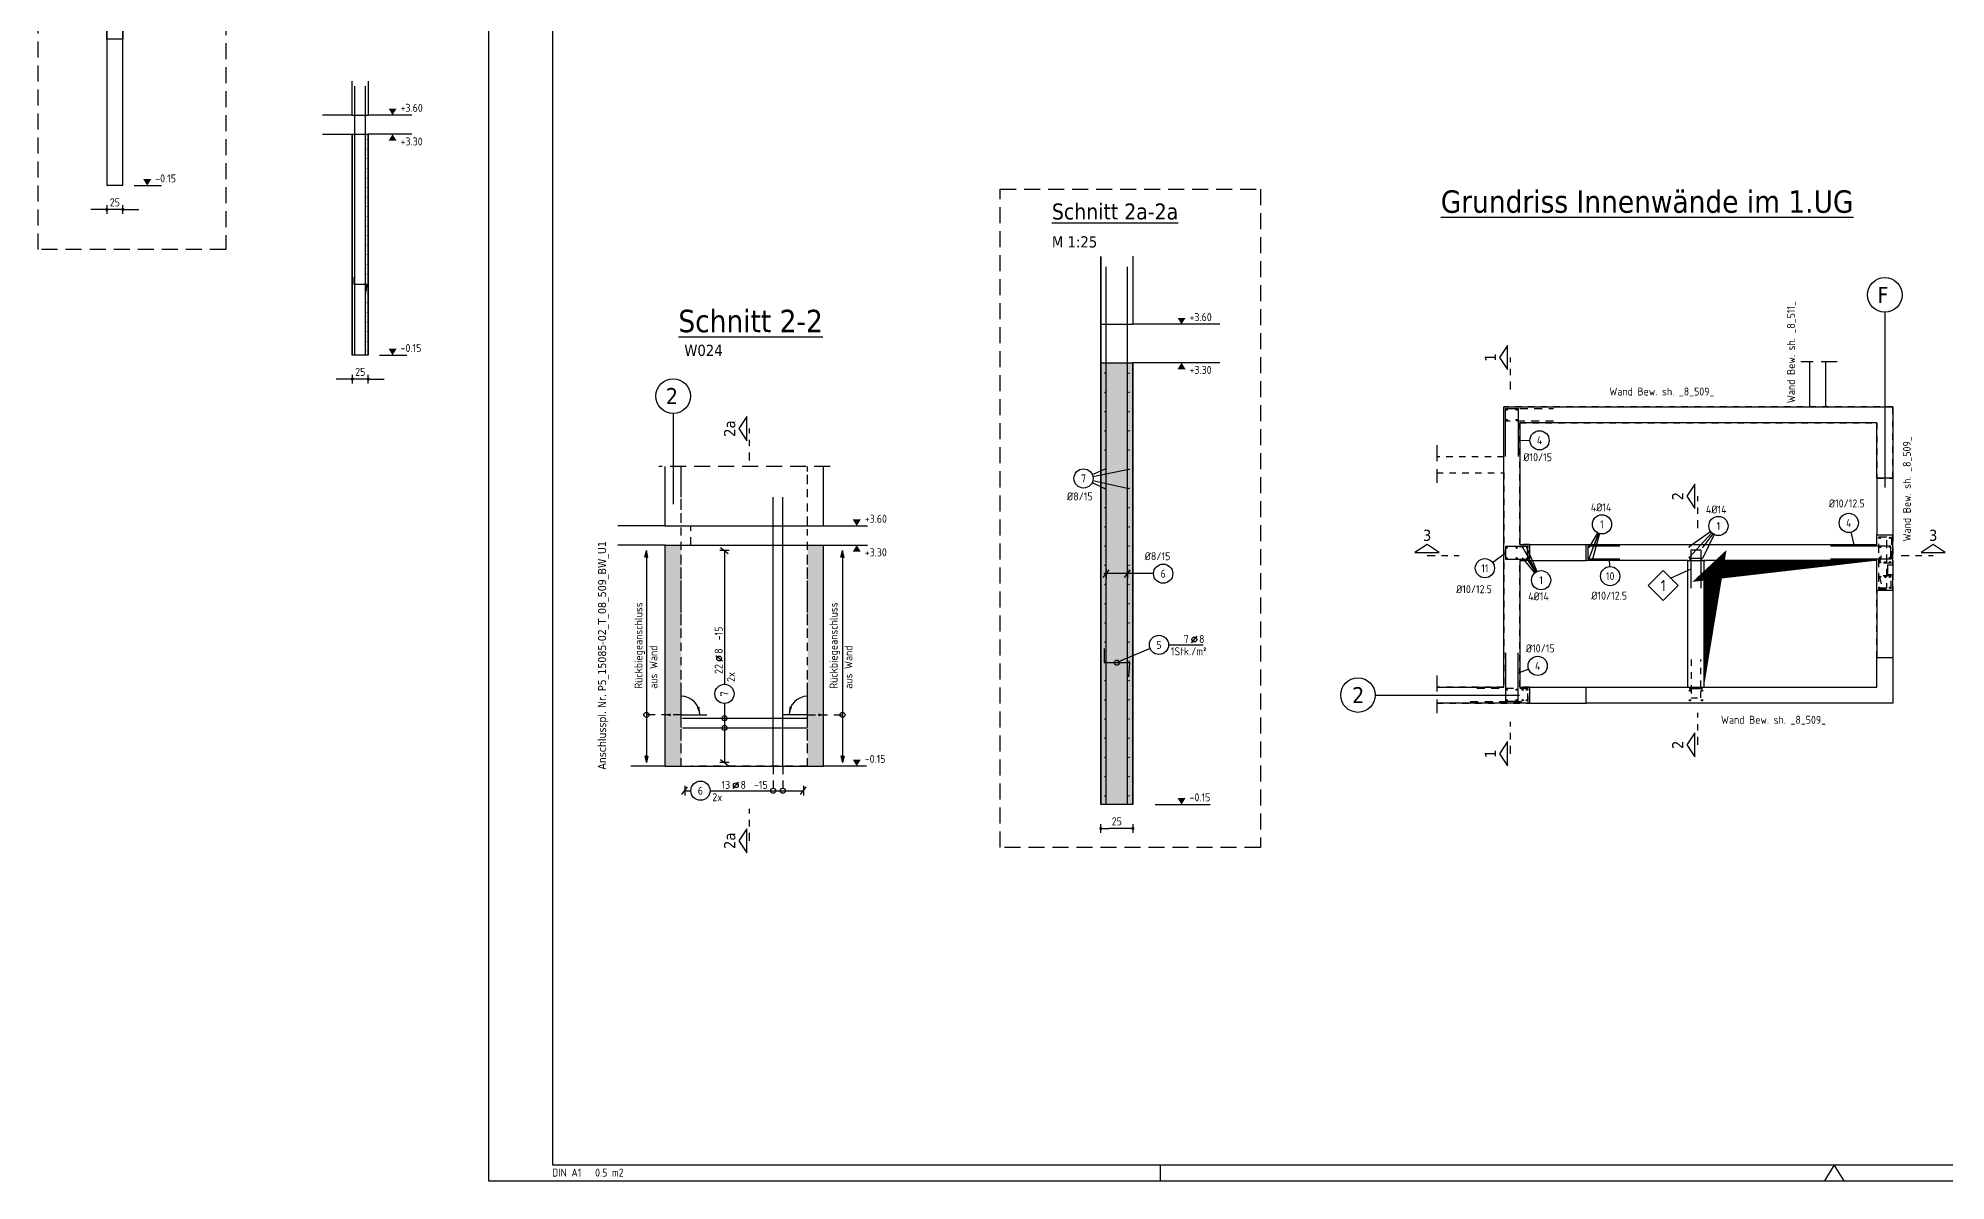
# Model space of a CAD drawing. Extents: x -7.1 to 60.9, y 1.4 to 41.6.
# Drawn here: x -1.03 to 28.77, y 1.41 to 19.25 of the extents above; entities that cross this region are included whole.
import ezdxf
from ezdxf.enums import TextEntityAlignment as Align

# ---------------------------------------------------------------- set-up
doc = ezdxf.new("R2010")
doc.units = 0
doc.header["$LTSCALE"] = 0.5
for name, pattern in [('AUSGEZOGEN', [1000.01, 1000, 0.01]), ('DASHDOTSMALL', [1.05, 0.5, -0.25, 0.05, -0.25]), ('DASHED', [0.75, 0.5, -0.25]), ('DOT', [0.175, 0.05, -0.125]), ('HIDDEN', [0.375, 0.25, -0.125]), ('HIDDEN2', [0.187, 0.125, -0.062]), ('PUNKT', [0.175, 0.05, -0.125]), ('STRICHLINIE', [0.75, 0.5, -0.25]), ('STRICHPUNKT2', [0.55, 0.25, -0.125, 0.05, -0.125]), ('VERDECKT', [0.375, 0.25, -0.125])]:
    doc.linetypes.add(name, pattern=pattern)
for name, color, linetype in [('ACHSEN', 7, 'Continuous'), ('AFU', 7, 'Continuous'), ('BETON', 7, 'Continuous'), ('Brüstung 1.UG', 7, 'Continuous'), ('DETAIL', 7, 'Continuous'), ('DRUEBER', 7, 'Continuous'), ('grau_dunkel', 7, 'Continuous'), ('grau_mittel', 7, 'Continuous'), ('HBT', 7, 'Continuous'), ('HILFE', 7, 'Continuous'), ('koten', 7, 'Continuous'), ('MASSE', 7, 'Continuous'), ('OBJEKT', 7, 'Continuous'), ('RAHMEN', 7, 'Continuous'), ('RND', 7, 'Continuous'), ('RND-1', 7, 'Continuous'), ('SCHNITTE', 7, 'Continuous'), ('SFP_Achsen', 7, 'Continuous'), ('TEXT', 7, 'Continuous'), ('VERDECKT', 7, 'Continuous')]:
    doc.layers.add(name, color=color, linetype=linetype)
doc.styles.add('helv', font='tahoma.ttf')
doc.styles.add('txt', font='isocp.shx')
doc.linetypes.add('AFU_50K', pattern='A,0.15,["/",Standard,S=0.2,R=0,X=-0.01,Y=-0.1],0.07,["/",Standard,S=0.2,R=0,X=-0.01,Y=-0.1],0.15', length=0.37)
doc.linetypes.add('AFU_50L', pattern='A,0.75,["/",Standard,S=0.2,R=0,X=-0.01,Y=-0.1],0.07,["/",Standard,S=0.2,R=0,X=-0.01,Y=-0.1],0.75', length=1.57)
doc.dimstyles.new('DOT_I', dxfattribs={"dimscale": 0.5, "dimtxt": 0.25, "dimasz": 0.25, "dimexe": 0.1, "dimexo": 0.3, "dimgap": 0.1, "dimtad": 1, "dimdec": 3, "dimzin": 3, "dimtxsty": 'txt', "dimblk": 'DOT', "dimblk1": 'DOT', "dimblk2": 'DOT', "dimsah": 1, "dimcen": 0.1, "dimse1": 1, "dimse2": 1, "dimazin": 0, "dimtfac": 1, "dimtdec": 4, "dimtix": 1, "dimtmove": 2, "dimatfit": 3, "dimfxl": 0, "dimtvp": 1, "dimtolj": 1, "dimtzin": 0, "dimarcsym": 0})

# ---------------------------------------------------------------- blocks, each defined once
blk = doc.blocks.new('DOT')
at = {"layer": 'MASSE', "color": 7, "linetype": 'Continuous'}
for p, q in [((0, 0), (-1, 0)), ((0, 0.54), (0, -0.54))]:
    blk.add_line(p, q, dxfattribs=at)
at = {"layer": 'MASSE', "color": 7, "linetype": 'Continuous', "const_width": 0.2}
blk.add_lwpolyline([(-0.1, 0, 1), (0.1, 0, 1)], format="xyb", close=True, dxfattribs=at)
blk = doc.blocks.new('*D20')
at = {"layer": 'Defpoints', "color": 0, "linetype": 'AUSGEZOGEN', "transparency": 16777216}
for p in [(0.041, 16.577), (0.041, 16.577), (0.291, 16.577)]:
    blk.add_point(p, dxfattribs=at)
at = {"layer": 'MASSE', "color": 0, "linetype": 'AUSGEZOGEN', "lineweight": -2, "transparency": 16777216}
for p, q in [((-0.084, 16.577), (-0.209, 16.577)), ((0.291, 16.577), (0.041, 16.577)), ((0.416, 16.577), (0.541, 16.577))]:
    blk.add_line(p, q, dxfattribs=at)
at = {"layer": 'MASSE', "color": 0, "linetype": 'AUSGEZOGEN', "lineweight": -2, "transparency": 16777216, "xscale": 0.125, "yscale": 0.125, "zscale": 0.125}
blk.add_blockref('DOT', (0.041, 16.577), dxfattribs=at)
at = {"layer": 'MASSE', "color": 0, "linetype": 'AUSGEZOGEN', "lineweight": -2, "transparency": 16777216, "xscale": 0.125, "yscale": 0.125, "zscale": 0.125, "rotation": 180}
blk.add_blockref('DOT', (0.291, 16.577), dxfattribs=at)
at = {"layer": 'MASSE', "color": 0, "linetype": 'AUSGEZOGEN', "transparency": 16777216, "insert": (0.166, 16.689), "char_height": 0.125, "attachment_point": 5, "style": 'txt'}
blk.add_mtext('\\A1;25', dxfattribs=at)
blk = doc.blocks.new('okrd_o')
at = {"layer": 'koten', "color": 7, "linetype": 'Continuous'}
blk.add_solid([(-0.125, 0.202), (0.125, 0.202), (0, 0)], dxfattribs=at)
at = {"layer": 'koten', "style": 'txt'}
blk.add_attdef('OKRD', (0.25, 0.1), '', height=0.25, dxfattribs=at)
blk = doc.blocks.new('SCHN-2')
at = {"layer": 'SCHNITTE', "color": 6, "linetype": 'Continuous'}
blk.add_lwpolyline([(0.378, 0.088), (0, 0.34), (-0.378, 0.088)], close=True, dxfattribs=at)
at = {"layer": 'SCHNITTE', "color": 1, "linetype": 'DASHDOTSMALL', "style": 'helv'}
blk.add_attdef('SCHN-2', text='', height=0.35, dxfattribs=at).set_placement((0, 0.45), align=Align.CENTER)
blk = doc.blocks.new('PFEIL')
at = {"color": 7, "linetype": 'Continuous'}
blk.add_solid([(-1, -0.17), (-1, 0.17), (0, 0)], dxfattribs=at)
blk = doc.blocks.new('Pfeillinie')
at = {"layer": 'TEXT', "linetype": 'Continuous'}
blk.add_hatch(color=7, dxfattribs=at).paths.add_polyline_path([(0, 0), (-0.8, 0.2), (-0.8, 0), (-0.8, -0.2)])
at = {"layer": 'TEXT', "color": 7, "linetype": 'Continuous'}
for p, q in [((-0.8, 0), (-0.8, 0.2)), ((-0.8, 0.2), (0, 0)), ((-0.8, 0), (-0.8, -0.2)), ((-0.8, -0.2), (0, 0))]:
    blk.add_line(p, q, dxfattribs=at)
blk = doc.blocks.new('okrd_u')
at = {"layer": 'koten', "color": 7, "linetype": 'Continuous'}
blk.add_solid([(-0.125, -0.202), (0.125, -0.202), (0, 0)], dxfattribs=at)
at = {"layer": 'koten', "style": 'txt'}
blk.add_attdef('OKRD', (0.25, -0.35), '', height=0.25, dxfattribs=at)
blk = doc.blocks.new('lei_gre')
at = {"layer": 'RND', "color": 7, "linetype": 'Continuous'}
for p, q in [((-0.09, -0.12), (0.09, 0.12)), ((0, 0.15), (0, -0.15))]:
    blk.add_line(p, q, dxfattribs=at)
blk = doc.blocks.new('RND_LEI')
at = {"layer": 'RND', "color": 7, "linetype": 'Continuous'}
blk.add_line((1.022, 0.066), (1.19, 0.27), dxfattribs=at)
for centre, radius in [((0, 0), 0.3), ((1.106, 0.168), 0.075)]:
    blk.add_circle(centre, radius, dxfattribs=at)
at = {"layer": 'RND', "color": 7, "linetype": 'Continuous', "style": 'txt'}
blk.add_attdef('POSL', text='', height=0.25, dxfattribs=at).set_placement((0, 0), align=Align.MIDDLE)
blk.add_attdef('ANZ', text='', height=0.25, dxfattribs=at).set_placement((0.931, 0.057), align=Align.RIGHT)
for tag, p in [('DUM', (1.253, 0.057)), ('ABSTD', (1.674, 0.057)), ('POSTXT', (0.374, -0.327))]:
    blk.add_attdef(tag, p, '', height=0.25, dxfattribs=at)
blk = doc.blocks.new('*D30')
at = {"layer": 'Defpoints', "color": 0, "linetype": 'AUSGEZOGEN', "transparency": 16777216}
for p in [(3.874, 13.929), (3.874, 13.929), (4.124, 13.929)]:
    blk.add_point(p, dxfattribs=at)
at = {"layer": 'MASSE', "color": 0, "linetype": 'AUSGEZOGEN', "lineweight": -2, "transparency": 16777216}
for p, q in [((3.749, 13.929), (3.624, 13.929)), ((4.124, 13.929), (3.874, 13.929)), ((4.249, 13.929), (4.374, 13.929))]:
    blk.add_line(p, q, dxfattribs=at)
at = {"layer": 'MASSE', "color": 0, "linetype": 'AUSGEZOGEN', "lineweight": -2, "transparency": 16777216, "xscale": 0.125, "yscale": 0.125, "zscale": 0.125}
blk.add_blockref('DOT', (3.874, 13.929), dxfattribs=at)
at = {"layer": 'MASSE', "color": 0, "linetype": 'AUSGEZOGEN', "lineweight": -2, "transparency": 16777216, "xscale": 0.125, "yscale": 0.125, "zscale": 0.125, "rotation": 180}
blk.add_blockref('DOT', (4.124, 13.929), dxfattribs=at)
at = {"layer": 'MASSE', "color": 0, "linetype": 'AUSGEZOGEN', "transparency": 16777216, "insert": (3.999, 14.041), "char_height": 0.125, "attachment_point": 5, "style": 'txt'}
blk.add_mtext('\\A1;25', dxfattribs=at)
blk = doc.blocks.new('*D32')
at = {"layer": 'Defpoints', "color": 0, "linetype": 'AUSGEZOGEN', "transparency": 16777216}
for p in [(15.568, 6.91), (15.568, 6.91), (16.068, 6.91)]:
    blk.add_point(p, dxfattribs=at)
at = {"layer": 'MASSE', "color": 0, "linetype": 'AUSGEZOGEN', "lineweight": -2, "transparency": 16777216}
blk.add_line((15.943, 6.91), (15.693, 6.91), dxfattribs=at)
at = {"layer": 'MASSE', "color": 0, "linetype": 'AUSGEZOGEN', "lineweight": -2, "transparency": 16777216, "xscale": 0.125, "yscale": 0.125, "zscale": 0.125, "rotation": 180}
blk.add_blockref('DOT', (15.568, 6.91), dxfattribs=at)
at = {"layer": 'MASSE', "color": 0, "linetype": 'AUSGEZOGEN', "lineweight": -2, "transparency": 16777216, "xscale": 0.125, "yscale": 0.125, "zscale": 0.125}
blk.add_blockref('DOT', (16.068, 6.91), dxfattribs=at)
at = {"layer": 'MASSE', "color": 0, "linetype": 'AUSGEZOGEN', "transparency": 16777216, "insert": (15.818, 7.022), "char_height": 0.125, "attachment_point": 5, "style": 'txt'}
blk.add_mtext('\\A1;25', dxfattribs=at)
blk = doc.blocks.new('RND_HIN')
at = {"layer": 'RND', "color": 7, "linetype": 'Continuous'}
blk.add_circle((0, 0), 0.3, dxfattribs=at)
at = {"layer": 'RND', "color": 7, "linetype": 'Continuous', "style": 'txt'}
blk.add_attdef('POSI', text='', height=0.25, dxfattribs=at).set_placement((0, 0), align=Align.MIDDLE)
blk = doc.blocks.new('DINA1')
at = {"layer": 'RAHMEN'}
for p, q in [((0, 59.4), (0, 0)), ((0, 0), (84.1, 0))]:
    blk.add_line(p, q, dxfattribs=at)
at = {"layer": 'RAHMEN', "color": 5}
for p, q in [((2, 58.9), (2, 0.5)), ((2, 0.5), (83.6, 0.5))]:
    blk.add_line(p, q, dxfattribs=at)
at = {"layer": 'RAHMEN', "color": 7}
blk.add_line((21, 0), (21, 0.5), dxfattribs=at)
at = {"layer": 'RAHMEN', "color": 7, "linetype": 'Continuous'}
for p, q in [((42.05, 0.5), (41.74, 0)), ((42.36, 0), (42.05, 0.5))]:
    blk.add_line(p, q, dxfattribs=at)
at = {"layer": 'RAHMEN', "color": 7, "style": 'txt'}
blk.add_text('DIN A1   0.5 m2', height=0.25, dxfattribs=at).set_placement((1.989, 0.133))

msp = doc.modelspace()

# ---------------------------------------------------------------- hatches: boundary and pattern name
at = {"layer": 'grau_mittel'}
msp.add_hatch(color=61, dxfattribs=at).paths.add_polyline_path([(16.068, 14.184), (15.568, 14.184), (15.568, 7.284), (16.068, 7.284)])
h = msp.add_hatch(color=61, dxfattribs=at)
h.paths.add_polyline_path([(8.763, 7.885), (9.013, 7.885), (9.013, 11.335), (8.763, 11.335)])
h.paths.add_polyline_path([(11.238, 11.335), (10.988, 11.335), (10.988, 7.885), (11.238, 7.885)])

# ---------------------------------------------------------------- linework, layer by layer
at = {"layer": 'ACHSEN', "color": 140, "linetype": 'AUSGEZOGEN'}
for p, q in [((27.815, 14.972), (27.815, 12.233)), ((8.888, 13.392), (8.888, 11.975)), ((19.856, 8.994), (22.106, 8.994))]:
    msp.add_line(p, q, dxfattribs=at)
at = {"layer": 'AFU', "color": 8, "linetype": 'AFU_50K'}
for p, q in [((3.874, 18.052), (4.124, 18.052)), ((3.874, 17.752), (4.124, 17.752)), ((0.291, 16.95), (0.041, 16.95)), ((15.568, 14.784), (16.068, 14.784)), ((4.124, 14.302), (3.874, 14.302)), ((15.568, 14.184), (16.068, 14.184)), ((24.74, 11.094), (25.022, 11.094)), ((24.74, 9.119), (24.99, 9.119)), ((16.068, 7.284), (15.568, 7.284))]:
    msp.add_line(p, q, dxfattribs=at)
at = {"layer": 'AFU', "color": 8, "linetype": 'AFU_50L'}
for p, q in [((8.763, 11.635), (11.238, 11.635)), ((8.763, 11.335), (11.238, 11.335)), ((8.763, 7.885), (11.238, 7.885))]:
    msp.add_line(p, q, dxfattribs=at)
at = {"layer": 'BETON', "color": 6, "linetype": 'AUSGEZOGEN', "lineweight": 35}
for p, q in [((0.041, 20.4), (0.041, 19.235)), ((0.291, 20.4), (0.291, 19.235)), ((3.874, 17.752), (3.874, 14.302)), ((4.124, 17.752), (4.124, 14.302)), ((15.568, 15.845), (15.568, 7.284)), ((16.068, 14.184), (16.068, 7.284))]:
    msp.add_line(p, q, dxfattribs=at)
at = {"layer": 'BETON', "color": 6, "linetype": 'AUSGEZOGEN'}
for p, q in [((0.291, 19.235), (0.041, 19.235)), ((3.874, 18.052), (3.874, 18.583)), ((4.124, 18.583), (4.124, 18.052)), ((3.408, 17.752), (3.874, 17.752)), ((4.804, 17.752), (4.124, 17.752)), ((16.068, 15.847), (16.068, 14.784)), ((17.429, 14.184), (16.068, 14.184)), ((8.763, 11.635), (8.763, 12.561)), ((11.238, 11.635), (11.238, 12.561)), ((8.763, 11.635), (8.021, 11.635)), ((11.238, 11.635), (11.924, 11.635)), ((8.763, 11.335), (8.021, 11.335)), ((8.763, 7.885), (8.763, 11.335)), ((11.238, 7.885), (11.238, 11.335)), ((11.238, 11.335), (11.924, 11.335)), ((8.763, 7.885), (8.228, 7.885)), ((11.907, 7.885), (11.238, 7.885))]:
    msp.add_line(p, q, dxfattribs=at)
at = {"layer": 'BETON', "color": 6, "linetype": 'AUSGEZOGEN', "lineweight": 25}
for p, q in [((3.874, 18.052), (3.408, 18.052)), ((4.804, 18.052), (4.124, 18.052)), ((17.429, 14.784), (16.068, 14.784))]:
    msp.add_line(p, q, dxfattribs=at)
at = {"layer": 'BETON', "color": 6, "linetype": 'AUSGEZOGEN', "lineweight": -2}
for p, q in [((21.865, 9.119), (21.865, 13.494)), ((21.865, 13.494), (27.94, 13.494)), ((27.94, 13.494), (27.94, 12.379)), ((27.69, 13.244), (22.115, 13.244)), ((22.115, 13.244), (22.115, 11.344)), ((27.69, 12.379), (27.69, 13.244)), ((27.94, 12.379), (27.69, 12.379)), ((22.115, 11.344), (22.265, 11.344)), ((22.265, 11.344), (22.265, 11.094)), ((23.15, 11.344), (27.69, 11.344)), ((23.15, 11.094), (23.15, 11.344)), ((27.69, 11.344), (27.69, 11.494)), ((27.69, 11.494), (27.94, 11.494)), ((27.94, 11.029), (27.94, 11.494)), ((22.265, 11.094), (22.115, 11.094)), ((22.115, 11.094), (22.115, 9.119)), ((24.74, 11.094), (23.15, 11.094)), ((24.74, 9.119), (24.74, 11.094)), ((27.69, 11.094), (24.99, 11.094)), ((24.99, 11.094), (24.99, 9.119)), ((27.69, 10.629), (27.69, 11.094)), ((27.86, 11.029), (27.94, 11.029)), ((27.86, 10.879), (27.86, 11.029)), ((27.86, 10.879), (27.94, 10.879)), ((27.94, 10.629), (27.94, 10.879)), ((27.94, 10.629), (27.69, 10.629)), ((27.69, 9.119), (27.69, 9.579)), ((27.69, 9.579), (27.94, 9.579)), ((27.94, 9.579), (27.94, 8.869)), ((20.815, 9.119), (21.865, 9.119)), ((22.115, 9.119), (22.265, 9.119)), ((22.265, 9.119), (22.265, 8.869)), ((23.15, 8.869), (23.15, 9.119)), ((23.15, 9.119), (24.74, 9.119)), ((24.99, 9.119), (27.69, 9.119)), ((22.265, 8.869), (20.815, 8.869)), ((27.94, 8.869), (23.15, 8.869))]:
    msp.add_line(p, q, dxfattribs=at)
at = {"layer": 'Brüstung 1.UG', "color": 102, "linetype": 'DOT'}
for p, q in [((27.69, 9.579), (27.69, 10.629)), ((27.94, 10.629), (27.94, 9.579))]:
    msp.add_line(p, q, dxfattribs=at)
at = {"layer": 'DETAIL', "color": 102, "linetype": 'STRICHLINIE'}
for points in [[(-1.033, 15.952), (-1.033, 22.176), (1.897, 22.176), (1.897, 15.952)], [(13.995, 6.613), (13.995, 16.895), (18.061, 16.895), (18.061, 6.613)]]:
    msp.add_lwpolyline(points, close=True, dxfattribs=at)
at = {"layer": 'DRUEBER', "color": 7, "linetype": 'PUNKT', "lineweight": -2}
for p, q in [((27.94, 13.494), (21.865, 13.494)), ((27.94, 12.379), (27.94, 13.494)), ((22.115, 11.344), (22.115, 13.244)), ((22.115, 13.244), (27.69, 13.244)), ((27.69, 13.244), (27.69, 12.379)), ((21.865, 12.714), (20.815, 12.714)), ((20.815, 12.464), (21.865, 12.464)), ((21.865, 12.464), (21.865, 9.119)), ((27.69, 12.379), (27.94, 12.379)), ((22.265, 11.344), (22.115, 11.344)), ((22.265, 11.094), (22.265, 11.344)), ((23.15, 11.344), (27.69, 11.344)), ((23.15, 11.094), (23.15, 11.344)), ((27.69, 11.344), (27.69, 11.494)), ((27.69, 11.494), (27.94, 11.494)), ((27.94, 11.494), (27.94, 10.629)), ((22.115, 9.119), (22.115, 11.094)), ((22.115, 11.094), (22.265, 11.094)), ((24.74, 11.094), (23.15, 11.094)), ((24.74, 9.119), (24.74, 11.094)), ((27.69, 11.094), (24.99, 11.094)), ((24.99, 11.094), (24.99, 9.119)), ((27.69, 10.629), (27.69, 11.094)), ((27.94, 10.629), (27.69, 10.629)), ((27.69, 9.119), (27.69, 9.579)), ((27.69, 9.579), (27.94, 9.579)), ((27.94, 9.579), (27.94, 8.869)), ((21.865, 9.119), (20.815, 9.119)), ((22.265, 9.119), (22.115, 9.119)), ((22.265, 8.869), (22.265, 9.119)), ((23.15, 8.869), (23.15, 9.119)), ((23.15, 9.119), (24.74, 9.119)), ((24.99, 9.119), (27.69, 9.119)), ((20.815, 8.869), (22.265, 8.869)), ((27.94, 8.869), (23.15, 8.869))]:
    msp.add_line(p, q, dxfattribs=at)
at = {"layer": 'DRUEBER', "color": 7, "linetype": 'DOT'}
for p, q in [((9.013, 7.885), (9.013, 12.561)), ((10.988, 7.885), (10.988, 12.561))]:
    msp.add_line(p, q, dxfattribs=at)
at = {"layer": 'grau_dunkel', "color": 21}
msp.add_lwpolyline([(27.69, 11.094, 0, 0.31, 0), (24.999, 10.939, 0, 0, 0), (25.151, 11.081, 0.322, 0, 0), (24.99, 9.119, 0, 0, 0)], format="xyseb", dxfattribs=at)
at = {"layer": 'HBT', "color": 102, "linetype": 'AUSGEZOGEN'}
for points in [[(24.772, 11.094), (24.958, 11.094), (24.958, 11.124), (24.772, 11.124)], [(24.772, 9.119), (24.958, 9.119), (24.958, 9.089), (24.772, 9.089)]]:
    msp.add_lwpolyline(points, close=True, dxfattribs=at)
at = {"layer": 'HBT', "color": 1, "linetype": 'AUSGEZOGEN'}
msp.add_lwpolyline([(24.788, 10.664), (24.788, 11.094), (24.788, 11.264), (24.942, 11.264), (24.942, 11.094), (24.942, 10.664)], dxfattribs=at)
at = {"layer": 'HBT', "color": 1, "linetype": 'Continuous'}
msp.add_lwpolyline([(24.12, 10.704), (24.354, 10.937), (24.587, 10.704), (24.354, 10.47)], close=True, dxfattribs=at)
at = {"layer": 'HBT', "color": 1, "linetype": 'HIDDEN2'}
msp.add_lwpolyline([(24.788, 9.549), (24.788, 9.119), (24.788, 8.949), (24.942, 8.949), (24.942, 9.119), (24.942, 9.549)], dxfattribs=at)
at = {"layer": 'HILFE', "color": 102, "linetype": 'AUSGEZOGEN'}
for p, q in [((0.465, 16.95), (0.896, 16.95)), ((4.298, 14.302), (4.728, 14.302)), ((24.47, 10.82), (24.788, 10.964)), ((16.416, 7.284), (17.277, 7.284))]:
    msp.add_line(p, q, dxfattribs=at)
at = {"layer": 'HILFE', "color": 102, "linetype": 'DASHED'}
for p, q in [((27.071, 14.2), (26.504, 14.2)), ((20.815, 12.895), (20.815, 12.308)), ((11.338, 12.561), (8.663, 12.561)), ((20.815, 9.3), (20.815, 8.713))]:
    msp.add_line(p, q, dxfattribs=at)
at = {"layer": 'OBJEKT', "color": 7, "linetype": 'AUSGEZOGEN'}
for p, q in [((0.041, 19.235), (0.041, 16.95)), ((0.291, 16.95), (0.291, 19.235)), ((26.64, 14.2), (26.64, 13.494)), ((26.89, 14.2), (26.89, 13.494)), ((27.69, 12.379), (27.69, 11.494)), ((27.94, 12.379), (27.94, 11.494)), ((22.265, 11.344), (23.15, 11.344)), ((22.265, 11.094), (23.15, 11.094)), ((27.94, 11.029), (27.94, 10.879)), ((27.69, 10.629), (27.69, 9.579)), ((27.94, 10.629), (27.94, 9.579)), ((22.265, 9.119), (23.15, 9.119)), ((22.265, 8.869), (23.15, 8.869))]:
    msp.add_line(p, q, dxfattribs=at)
at = {"layer": 'RND', "color": 102, "linetype": 'AUSGEZOGEN'}
for p, q in [((22.272, 12.968), (22.09, 12.963)), ((15.436, 12.437), (15.628, 12.52)), ((15.445, 12.407), (16.004, 12.52)), ((15.433, 12.313), (15.628, 12.22)), ((15.444, 12.345), (16.004, 12.22)), ((23.325, 11.529), (23.199, 11.301)), ((23.344, 11.52), (23.199, 11.136)), ((23.357, 11.516), (23.253, 11.136)), ((23.345, 11.52), (23.263, 11.301)), ((25.095, 11.548), (24.754, 11.301)), ((25.115, 11.525), (24.754, 11.136)), ((25.129, 11.514), (24.975, 11.301)), ((25.151, 11.5), (24.975, 11.136)), ((27.287, 11.536), (27.339, 11.319)), ((21.688, 11.065), (21.89, 11.217)), ((22.372, 10.918), (22.159, 11.297)), ((22.35, 10.902), (22.159, 11.132)), ((22.386, 10.924), (22.223, 11.297)), ((22.365, 10.913), (22.223, 11.132)), ((23.52, 11.001), (23.517, 11.119)), ((16.392, 10.89), (15.616, 10.89)), ((16.338, 9.72), (15.818, 9.5)), ((22.253, 9.396), (22.09, 9.335))]:
    msp.add_line(p, q, dxfattribs=at)
at = {"layer": 'RND', "color": 7, "linetype": 'AUSGEZOGEN'}
for p, q in [((9.689, 11.251), (9.689, 9.162)), ((16.626, 9.778), (17.166, 9.778)), ((9.689, 8.862), (9.689, 7.941)), ((9.068, 7.5), (9.163, 7.5)), ((9.463, 7.5), (10.922, 7.5))]:
    msp.add_line(p, q, dxfattribs=at)
at = {"layer": 'RND', "color": 102, "linetype": 'VERDECKT'}
for p, q in [((8.829, 8.685), (8.419, 8.685)), ((11.172, 8.685), (11.582, 8.685)), ((10.449, 7.885), (10.449, 7.45)), ((10.599, 7.885), (10.599, 7.45))]:
    msp.add_line(p, q, dxfattribs=at)
at = {"layer": 'RND', "color": 1, "linetype": 'AUSGEZOGEN'}
for points in [[(3.915, 14.302), (3.915, 18.502)], [(4.082, 14.302), (4.082, 18.502)], [(15.651, 7.284), (15.651, 15.684)], [(15.985, 7.284), (15.985, 15.684)], [(10.449, 7.885), (10.449, 12.085)], [(10.599, 7.885), (10.599, 12.085)], [(22.229, 11.186), (22.24, 11.315), (21.89, 11.315), (21.89, 11.115), (22.24, 11.115), (22.24, 11.315), (22.111, 11.304)], [(23.675, 11.319), (23.175, 11.319), (23.175, 11.119), (23.675, 11.119)], [(9.031, 8.631), (10.981, 8.631)], [(9.031, 8.481), (10.981, 8.481)]]:
    msp.add_lwpolyline(points, dxfattribs=at)
at = {"layer": 'RND', "color": 7, "linetype": 'AUSGEZOGEN'}
for points, const_width in [([(3.904, 17.67, 1), (3.91, 17.67, 1)], 0.006), ([(4.092, 17.67, 1), (4.098, 17.67, 1)], 0.006), ([(3.904, 17.52, 1), (3.91, 17.52, 1)], 0.006), ([(3.904, 17.37, 1), (3.91, 17.37, 1)], 0.006), ([(4.092, 17.52, 1), (4.098, 17.52, 1)], 0.006), ([(4.092, 17.37, 1), (4.098, 17.37, 1)], 0.006), ([(3.904, 17.22, 1), (3.91, 17.22, 1)], 0.006), ([(3.904, 17.07, 1), (3.91, 17.07, 1)], 0.006), ([(4.092, 17.22, 1), (4.098, 17.22, 1)], 0.006), ([(4.092, 17.07, 1), (4.098, 17.07, 1)], 0.006), ([(3.904, 16.92, 1), (3.91, 16.92, 1)], 0.006), ([(3.904, 16.77, 1), (3.91, 16.77, 1)], 0.006), ([(4.092, 16.92, 1), (4.098, 16.92, 1)], 0.006), ([(4.092, 16.77, 1), (4.098, 16.77, 1)], 0.006), ([(3.904, 16.62, 1), (3.91, 16.62, 1)], 0.006), ([(3.904, 16.47, 1), (3.91, 16.47, 1)], 0.006), ([(4.092, 16.62, 1), (4.098, 16.62, 1)], 0.006), ([(4.092, 16.47, 1), (4.098, 16.47, 1)], 0.006), ([(3.904, 16.32, 1), (3.91, 16.32, 1)], 0.006), ([(3.904, 16.17, 1), (3.91, 16.17, 1)], 0.006), ([(4.092, 16.32, 1), (4.098, 16.32, 1)], 0.006), ([(4.092, 16.17, 1), (4.098, 16.17, 1)], 0.006), ([(3.904, 16.02, 1), (3.91, 16.02, 1)], 0.006), ([(3.904, 15.87, 1), (3.91, 15.87, 1)], 0.006), ([(4.092, 16.02, 1), (4.098, 16.02, 1)], 0.006), ([(4.092, 15.87, 1), (4.098, 15.87, 1)], 0.006), ([(3.904, 15.72, 1), (3.91, 15.72, 1)], 0.006), ([(3.904, 15.57, 1), (3.91, 15.57, 1)], 0.006), ([(4.092, 15.72, 1), (4.098, 15.72, 1)], 0.006), ([(4.092, 15.57, 1), (4.098, 15.57, 1)], 0.006), ([(3.904, 15.42, 1), (3.91, 15.42, 1)], 0.006), ([(3.904, 15.27, 1), (3.91, 15.27, 1)], 0.006), ([(4.092, 15.42, 1), (4.098, 15.42, 1)], 0.006), ([(4.092, 15.27, 1), (4.098, 15.27, 1)], 0.006), ([(3.904, 15.12, 1), (3.91, 15.12, 1)], 0.006), ([(3.904, 14.97, 1), (3.91, 14.97, 1)], 0.006), ([(4.092, 15.12, 1), (4.098, 15.12, 1)], 0.006), ([(4.092, 14.97, 1), (4.098, 14.97, 1)], 0.006), ([(3.904, 14.82, 1), (3.91, 14.82, 1)], 0.006), ([(3.904, 14.67, 1), (3.91, 14.67, 1)], 0.006), ([(4.092, 14.82, 1), (4.098, 14.82, 1)], 0.006), ([(4.092, 14.67, 1), (4.098, 14.67, 1)], 0.006), ([(3.904, 14.52, 1), (3.91, 14.52, 1)], 0.006), ([(3.904, 14.37, 1), (3.91, 14.37, 1)], 0.006), ([(4.092, 14.52, 1), (4.098, 14.52, 1)], 0.006), ([(4.092, 14.37, 1), (4.098, 14.37, 1)], 0.006), ([(15.628, 14.02, 1), (15.64, 14.02, 1)], 0.012), ([(16.004, 14.02, 1), (16.016, 14.02, 1)], 0.012), ([(15.628, 13.72, 1), (15.64, 13.72, 1)], 0.012), ([(16.004, 13.72, 1), (16.016, 13.72, 1)], 0.012), ([(15.628, 13.42, 1), (15.64, 13.42, 1)], 0.012), ([(16.004, 13.42, 1), (16.016, 13.42, 1)], 0.012), ([(15.628, 13.12, 1), (15.64, 13.12, 1)], 0.012), ([(16.004, 13.12, 1), (16.016, 13.12, 1)], 0.012), ([(15.628, 12.82, 1), (15.64, 12.82, 1)], 0.012), ([(16.004, 12.82, 1), (16.016, 12.82, 1)], 0.012), ([(15.628, 12.52, 1), (15.64, 12.52, 1)], 0.012), ([(16.004, 12.52, 1), (16.016, 12.52, 1)], 0.012), ([(15.628, 12.22, 1), (15.64, 12.22, 1)], 0.012), ([(16.004, 12.22, 1), (16.016, 12.22, 1)], 0.012), ([(15.628, 11.92, 1), (15.64, 11.92, 1)], 0.012), ([(16.004, 11.92, 1), (16.016, 11.92, 1)], 0.012), ([(15.628, 11.62, 1), (15.64, 11.62, 1)], 0.012), ([(16.004, 11.62, 1), (16.016, 11.62, 1)], 0.012), ([(15.628, 11.32, 1), (15.64, 11.32, 1)], 0.012), ([(16.004, 11.32, 1), (16.016, 11.32, 1)], 0.012), ([(15.628, 11.02, 1), (15.64, 11.02, 1)], 0.012), ([(16.004, 11.02, 1), (16.016, 11.02, 1)], 0.012), ([(22.149, 11.297, 1), (22.159, 11.297, 1)], 0.01), ([(22.149, 11.132, 1), (22.159, 11.132, 1)], 0.01), ([(22.213, 11.297, 1), (22.223, 11.297, 1)], 0.01), ([(22.213, 11.132, 1), (22.223, 11.132, 1)], 0.01), ([(23.189, 11.301, 1), (23.199, 11.301, 1)], 0.01), ([(23.189, 11.136, 1), (23.199, 11.136, 1)], 0.01), ([(23.253, 11.301, 1), (23.263, 11.301, 1)], 0.01), ([(23.253, 11.136, 1), (23.263, 11.136, 1)], 0.01), ([(24.754, 11.301, 1), (24.764, 11.301, 1)], 0.01), ([(24.754, 11.136, 1), (24.764, 11.136, 1)], 0.01), ([(24.965, 11.301, 1), (24.975, 11.301, 1)], 0.01), ([(24.965, 11.136, 1), (24.975, 11.136, 1)], 0.01), ([(15.628, 10.72, 1), (15.64, 10.72, 1)], 0.012), ([(16.004, 10.72, 1), (16.016, 10.72, 1)], 0.012), ([(15.628, 10.42, 1), (15.64, 10.42, 1)], 0.012), ([(16.004, 10.42, 1), (16.016, 10.42, 1)], 0.012), ([(15.628, 10.12, 1), (15.64, 10.12, 1)], 0.012), ([(16.004, 10.12, 1), (16.016, 10.12, 1)], 0.012), ([(15.628, 9.82, 1), (15.64, 9.82, 1)], 0.012), ([(16.004, 9.82, 1), (16.016, 9.82, 1)], 0.012), ([(15.628, 9.52, 1), (15.64, 9.52, 1)], 0.012), ([(16.004, 9.52, 1), (16.016, 9.52, 1)], 0.012), ([(15.628, 9.22, 1), (15.64, 9.22, 1)], 0.012), ([(16.004, 9.22, 1), (16.016, 9.22, 1)], 0.012), ([(15.628, 8.92, 1), (15.64, 8.92, 1)], 0.012), ([(16.004, 8.92, 1), (16.016, 8.92, 1)], 0.012), ([(15.628, 8.62, 1), (15.64, 8.62, 1)], 0.012), ([(16.004, 8.62, 1), (16.016, 8.62, 1)], 0.012), ([(15.628, 8.32, 1), (15.64, 8.32, 1)], 0.012), ([(16.004, 8.32, 1), (16.016, 8.32, 1)], 0.012), ([(15.628, 8.02, 1), (15.64, 8.02, 1)], 0.012), ([(16.004, 8.02, 1), (16.016, 8.02, 1)], 0.012), ([(15.628, 7.72, 1), (15.64, 7.72, 1)], 0.012), ([(16.004, 7.72, 1), (16.016, 7.72, 1)], 0.012), ([(15.628, 7.42, 1), (15.64, 7.42, 1)], 0.012), ([(16.004, 7.42, 1), (16.016, 7.42, 1)], 0.012)]:
    msp.add_lwpolyline(points, format="xyb", close=True, dxfattribs=dict(at, const_width=const_width))
at = {"layer": 'RND', "color": 7, "linetype": 'HIDDEN'}
for points in [[(22.64, 13.269), (21.89, 13.269), (21.89, 13.469), (22.64, 13.469)], [(27.715, 11.354), (27.715, 10.654), (27.915, 10.654), (27.915, 10.854), (27.725, 10.854), (27.758, 10.728)], [(27.72, 10.764), (27.72, 11.464), (27.92, 11.464), (27.92, 11.054), (27.73, 11.054), (27.763, 11.18)], [(27.844, 11.414), (27.844, 10.664), (27.744, 10.664)], [(21.34, 8.894), (22.24, 8.894), (22.24, 9.094), (21.34, 9.094)]]:
    msp.add_lwpolyline(points, dxfattribs=at)
at = {"layer": 'RND', "color": 102, "linetype": 'AUSGEZOGEN'}
for points in [[(8.469, 11.249), (8.469, 7.942)], [(11.532, 11.249), (11.532, 7.942)]]:
    msp.add_lwpolyline(points, dxfattribs=at)
at = {"layer": 'RND', "color": 7, "linetype": 'AUSGEZOGEN'}
for centre, radius in [((21.908, 13.451), 0.01), ((22.066, 13.451), 0.01), ((21.908, 13.29), 0.01), ((22.066, 13.29), 0.01), ((27.741, 11.449), 0.01), ((27.897, 11.449), 0.01), ((21.908, 11.297), 0.01), ((21.908, 11.132), 0.01), ((22.064, 11.297), 0.01), ((22.064, 11.132), 0.01), ((27.741, 11.306), 0.01), ((27.741, 11.135), 0.01), ((27.741, 11.068), 0.01), ((27.823, 11.068), 0.01), ((27.897, 11.306), 0.01), ((27.897, 11.135), 0.01), ((27.897, 11.068), 0.01), ((27.741, 10.839), 0.01), ((27.823, 10.839), 0.01), ((27.897, 10.839), 0.01), ((27.733, 10.67), 0.01), ((27.897, 10.67), 0.01), ((15.818, 9.5), 0.04), ((21.908, 9.078), 0.01), ((22.064, 9.078), 0.01), ((22.159, 9.078), 0.01), ((22.224, 9.078), 0.01), ((24.771, 9.063), 0.01), ((24.961, 9.063), 0.01), ((8.469, 8.685), 0.04), ((9.689, 8.631), 0.04), ((11.532, 8.685), 0.04), ((21.908, 8.912), 0.01), ((22.064, 8.912), 0.01), ((22.159, 8.912), 0.01), ((22.224, 8.912), 0.01), ((24.771, 8.912), 0.01), ((24.961, 8.912), 0.01), ((9.689, 8.481), 0.04), ((10.449, 7.5), 0.04), ((10.599, 7.5), 0.04)]:
    msp.add_circle(centre, radius, dxfattribs=at)
at = {"layer": 'RND-1', "color": 1, "linetype": 'AUSGEZOGEN'}
for points in [[(3.899, 15.52), (3.899, 15.41), (4.099, 15.41), (4.089, 15.3)], [(21.89, 12.719), (21.89, 13.469), (22.09, 13.469), (22.09, 12.719)], [(26.968, 11.119), (27.912, 11.119), (27.912, 11.319), (26.968, 11.319)], [(15.618, 9.72), (15.618, 9.5), (16.018, 9.5), (15.999, 9.28)], [(21.89, 9.651), (21.89, 8.901), (22.09, 8.901), (22.09, 9.651)]]:
    msp.add_lwpolyline(points, dxfattribs=at)
at = {"layer": 'SCHNITTE', "color": 6, "linetype": 'STRICHPUNKT2'}
for p, q in [((21.967, 13.766), (21.967, 14.266)), ((10.082, 12.655), (10.082, 13.155)), ((24.893, 11.599), (24.893, 12.099)), ((20.665, 11.176), (21.165, 11.176)), ((28.071, 11.176), (28.571, 11.176)), ((24.893, 8.216), (24.893, 8.716)), ((21.967, 8.077), (21.967, 8.577)), ((10.082, 6.718), (10.082, 7.218))]:
    msp.add_line(p, q, dxfattribs=at)
at = {"layer": 'SFP_Achsen', "color": 7, "linetype": 'AUSGEZOGEN'}
for centre in [(27.815, 15.243), (8.888, 13.663), (19.585, 8.994)]:
    msp.add_circle(centre, 0.27, dxfattribs=at)
at = {"layer": 'TEXT', "color": 7, "linetype": 'VERDECKT'}
for p, q in [((9.013, 8.685), (8.829, 8.685)), ((10.988, 8.685), (11.172, 8.685))]:
    msp.add_line(p, q, dxfattribs=at)
for points in [[(9.013, 8.685), (9.013, 9.085)], [(10.988, 8.685), (10.988, 9.085)]]:
    msp.add_lwpolyline(points, dxfattribs=at)
at = {"layer": 'TEXT', "color": 1, "linetype": 'AUSGEZOGEN'}
for points in [[(9.013, 8.685), (9.413, 8.685)], [(10.988, 8.685), (10.588, 8.685)]]:
    msp.add_lwpolyline(points, dxfattribs=at)
at = {"layer": 'TEXT', "color": 7, "linetype": 'VERDECKT'}
for centre in [(8.829, 8.685), (11.172, 8.685)]:
    msp.add_circle(centre, 0.012, dxfattribs=at)
at = {"layer": 'TEXT', "color": 102, "linetype": 'AUSGEZOGEN'}
for centre, start, end in [((9.013, 8.685), 0, 90), ((10.988, 8.685), 90, 180)]:
    msp.add_arc(centre, 0.29, start, end, dxfattribs=at)
at = {"layer": 'VERDECKT', "color": 7, "linetype": 'VERDECKT'}
for p, q in [((9.013, 7.885), (9.013, 12.561)), ((10.988, 11.635), (10.988, 12.561)), ((9.163, 11.335), (9.163, 11.635)), ((9.163, 11.635), (10.988, 11.635)), ((9.163, 11.335), (10.988, 11.335)), ((10.988, 7.885), (10.988, 11.335)), ((10.988, 7.885), (9.163, 7.885))]:
    msp.add_line(p, q, dxfattribs=at)

# ---------------------------------------------------------------- block references
at = {"layer": 'koten', "color": 7, "linetype": 'DASHED', "xscale": 0.5, "yscale": 0.5, "zscale": 0.5}
for p in [(4.504, 18.052), (16.829, 14.784)]:
    msp.add_blockref('okrd_o', p, dxfattribs=at).add_auto_attribs({'OKRD': '+3.60'})
at = {"layer": 'koten', "color": 7, "linetype": 'AUSGEZOGEN', "xscale": 0.5, "yscale": 0.5, "zscale": 0.5}
for name, p, values in [('okrd_u', (4.504, 17.752), {'OKRD': '+3.30'}), ('okrd_u', (16.829, 14.184), {'OKRD': '+3.30'}), ('okrd_o', (11.755, 11.635), {'OKRD': '+3.60'}), ('okrd_u', (11.755, 11.335), {'OKRD': '+3.30'})]:
    msp.add_blockref(name, p, dxfattribs=at).add_auto_attribs(values)
at = {"layer": 'koten', "color": 7, "linetype": 'AUSGEZOGEN'}
ref = msp.add_blockref('okrd_o', (0.671, 16.95), dxfattribs=dict(at, xscale=0.5, yscale=0.5, zscale=0.5))
ref.add_attrib('OKRD', '-0.15', (0.796, 17), dxfattribs={"layer": '0', "color": 0, "linetype": 'ByBlock', "height": 0.125, "style": 'txt'})
ref = msp.add_blockref('okrd_o', (4.504, 14.302), dxfattribs=dict(at, xscale=0.5, yscale=0.5, zscale=0.5))
ref.add_attrib('OKRD', '-0.15', (4.629, 14.352), dxfattribs={"layer": '0', "color": 0, "linetype": 'ByBlock', "height": 0.125, "style": 'txt'})
ref = msp.add_blockref('okrd_o', (11.755, 7.885), dxfattribs=dict(at, xscale=0.5, yscale=0.5, zscale=0.5))
ref.add_attrib('OKRD', '-0.15', (11.88, 7.935), dxfattribs={"layer": '0', "color": 0, "linetype": 'ByBlock', "height": 0.125, "style": 'txt'})
ref = msp.add_blockref('okrd_o', (16.829, 7.284), dxfattribs=dict(at, xscale=0.5, yscale=0.5, zscale=0.5))
ref.add_attrib('OKRD', '-0.15', (16.954, 7.334), dxfattribs={"layer": '0', "color": 0, "linetype": 'ByBlock', "height": 0.125, "style": 'txt'})
at = {"layer": 'RAHMEN', "color": 7, "linetype": 'AUSGEZOGEN', "xscale": 0.5, "yscale": 0.5, "zscale": 0.5}
msp.add_blockref('DINA1', (6.001, 1.407), dxfattribs=at)
at = {"layer": 'RND', "color": 7, "linetype": 'AUSGEZOGEN', "xscale": 0.5, "yscale": 0.5, "zscale": 0.5}
for name, p, values in [('RND_HIN', (22.422, 12.972), {'POSI': '4'}), ('RND_HIN', (15.298, 12.377), {'POSI': '7'}), ('RND_HIN', (23.397, 11.66), {'POSI': '1'}), ('RND_HIN', (25.216, 11.635), {'POSI': '1'}), ('RND_HIN', (27.252, 11.682), {'POSI': '4'}), ('RND_HIN', (16.542, 10.89), {'POSI': '6'}), ('RND_HIN', (21.568, 10.975), {'POSI': '11'}), ('RND_HIN', (22.446, 10.787), {'POSI': '1'}), ('RND_HIN', (23.525, 10.851), {'POSI': '10'}), ('RND_LEI', (16.476, 9.778), {'POSL': '5', 'DUM': '8', 'ANZ': '7', 'POSTXT': '1Stk./m²'}), ('RND_HIN', (22.393, 9.449), {'POSI': '4'}), ('RND_LEI', (9.313, 7.5), {'POSL': '6', 'DUM': '8', 'ANZ': '13', 'ABSTD': '-15', 'POSTXT': '2x'})]:
    msp.add_blockref(name, p, dxfattribs=at).add_auto_attribs(values)
at = {"layer": 'RND', "color": 102, "linetype": 'AUSGEZOGEN', "yscale": 0.125, "zscale": 0.125}
for p, xscale, rotation in [((8.469, 11.249), -0.125, 270), ((11.532, 11.249), 0.125, 90.00000000000001), ((8.469, 7.942), -0.125, 90), ((11.532, 7.942), 0.125, 270)]:
    msp.add_blockref('Pfeillinie', p, dxfattribs=dict(at, xscale=xscale, rotation=rotation))
at = {"layer": 'RND', "color": 7, "linetype": 'AUSGEZOGEN', "xscale": 0.5, "yscale": 0.5, "zscale": 0.5, "rotation": 270}
for p in [(9.689, 11.251), (9.689, 7.941)]:
    msp.add_blockref('lei_gre', p, dxfattribs=at)
at = {"layer": 'RND', "color": 7, "linetype": 'AUSGEZOGEN', "xscale": 0.5, "yscale": 0.5, "zscale": 0.5}
for p in [(15.651, 10.89), (15.985, 10.89), (9.068, 7.5), (10.922, 7.5)]:
    msp.add_blockref('lei_gre', p, dxfattribs=at)
at = {"layer": 'RND', "color": 7, "linetype": 'AUSGEZOGEN', "xscale": 0.5, "yscale": 0.5, "zscale": 0.5, "rotation": 90}
msp.add_blockref('RND_LEI', (9.689, 9.012), dxfattribs=at).add_auto_attribs({'POSL': '7', 'DUM': '8', 'ANZ': '22', 'ABSTD': '-15', 'POSTXT': '2x'})
at = {"layer": 'SCHNITTE', "color": 6, "linetype": 'STRICHPUNKT2', "xscale": 0.5, "yscale": 0.5, "zscale": 0.5, "rotation": 90}
for p, values in [((21.967, 14.266), {'SCHN-2': '1'}), ((10.082, 13.155), {'SCHN-2': '2a'}), ((24.893, 12.099), {'SCHN-2': '2'}), ((24.893, 8.216), {'SCHN-2': '2'}), ((21.967, 8.077), {'SCHN-2': '1'}), ((10.082, 6.718), {'SCHN-2': '2a'})]:
    msp.add_blockref('SCHN-2', p, dxfattribs=at).add_auto_attribs(values)
at = {"layer": 'SCHNITTE', "color": 6, "linetype": 'STRICHPUNKT2', "xscale": 0.5, "yscale": 0.5, "zscale": 0.5}
for p in [(20.665, 11.176), (28.571, 11.176)]:
    msp.add_blockref('SCHN-2', p, dxfattribs=at).add_auto_attribs({'SCHN-2': '3'})
at = {"layer": 'TEXT', "color": 102, "linetype": 'AUSGEZOGEN', "yscale": 0.1250000000000026, "zscale": 0.1250000000000026}
for p, xscale, rotation in [((9.304, 8.685), -0.1250000000000026, 102.2409790208733), ((10.698, 8.685), 0.1250000000000026, 257.7590209791267)]:
    msp.add_blockref('PFEIL', p, dxfattribs=dict(at, xscale=xscale, rotation=rotation))

# ---------------------------------------------------------------- texts
at = {"layer": 'HBT', "color": 1, "linetype": 'Continuous', "style": 'txt'}
msp.add_attdef('1', text='?', height=0.175, dxfattribs=at).set_placement((24.354, 10.616), align=Align.CENTER)
at = {"layer": 'SFP_Achsen', "color": 6, "linetype": 'AUSGEZOGEN', "style": 'helv'}
for s, p in [('F', (27.701, 15.119)), ('2', (8.774, 13.539)), ('2', (19.495, 8.868))]:
    msp.add_text(s, height=0.25, dxfattribs=at).set_placement(p)
at = {"layer": 'TEXT', "color": 5, "linetype": 'AUSGEZOGEN', "style": 'helv'}
for s, p in [('%%UGrundriss Innenwände im 1.UG%%U ', (20.879, 16.526)), ('%%USchnitt 2-2', (8.969, 14.661))]:
    msp.add_text(s, height=0.35, dxfattribs=at).set_placement(p)
at = {"layer": 'TEXT', "color": 6, "linetype": 'AUSGEZOGEN', "style": 'helv'}
msp.add_text('%%uSchnitt 2a-2a', height=0.25, dxfattribs=at).set_placement((14.804, 16.421))
at = {"layer": 'TEXT', "color": 1, "linetype": 'AUSGEZOGEN', "style": 'helv'}
for s, p in [('M 1:25', (14.804, 15.984)), ('W024', (9.062, 14.29))]:
    msp.add_text(s, height=0.175, dxfattribs=at).set_placement(p)
at = {"layer": 'TEXT', "color": 7, "linetype": 'AUSGEZOGEN'}
for s, style, p in [('Wand Bew. sh. _8_511_', 'txt', (26.413, 13.553)), ('Wand Bew. sh. _8_509_', 'txt', (28.222, 11.393)), ('Anschlusspl. Nr. P5_15085-02_T_08_509_BW_U1', 'helv', (7.839, 7.829)), ('Rückbiegeanschluss', 'txt', (8.408, 9.092)), ('Rückbiegeanschluss', 'txt', (11.456, 9.092)), ('aus Wand ', 'txt', (8.64, 9.092)), ('aus Wand ', 'txt', (11.688, 9.092))]:
    msp.add_text(s, height=0.125, rotation=90, dxfattribs=dict(at, style=style)).set_placement(p)
at = {"layer": 'TEXT', "color": 7, "linetype": 'AUSGEZOGEN', "style": 'txt'}
for s, p in [('Wand Bew. sh. _8_509_', (23.512, 13.672)), ('%%C10/15', (22.168, 12.646)), ('%%C8/15', (15.04, 12.034)), ('4%%C14', (23.222, 11.862)), ('4%%C14', (25.021, 11.829)), ('%%C10/12.5', (26.941, 11.924)), ('%%C8/15', (16.253, 11.1)), ('%%C10/12.5', (21.118, 10.585)), ('4%%C14', (22.245, 10.473)), ('%%C10/12.5', (23.23, 10.484)), ('%%C10/15', (22.207, 9.66)), ('Wand Bew. sh. _8_509_', (25.256, 8.545))]:
    msp.add_text(s, height=0.125, dxfattribs=at).set_placement(p)

# ---------------------------------------------------------------- dimensions: what is measured, and where the dimension line sits
at = {"layer": 'MASSE', "color": 7, "linetype": 'AUSGEZOGEN'}
for base, p1, p2, override, picture, middle in [((0.041, 16.577), (0.291, 16.577), (0.041, 16.577), {"dimdec": 0, "dimlfac": 100}, '*D20', (0.166, 16.689)), ((3.874, 13.929), (4.124, 13.929), (3.874, 13.929), {"dimdec": 0, "dimlfac": 100}, '*D30', (3.999, 14.041)), ((15.568, 6.91), (16.068, 6.91), (15.568, 6.91), {"dimdec": 0, "dimlfac": 50}, '*D32', (15.818, 7.022))]:
    dim = msp.add_linear_dim(base=base, p1=p1, p2=p2, dimstyle='DOT_I', override=override, dxfattribs=at)
    dim.commit()
    dim.dimension.update_dxf_attribs({"geometry": picture, "text_midpoint": middle})

doc.saveas('drawing.dxf')
